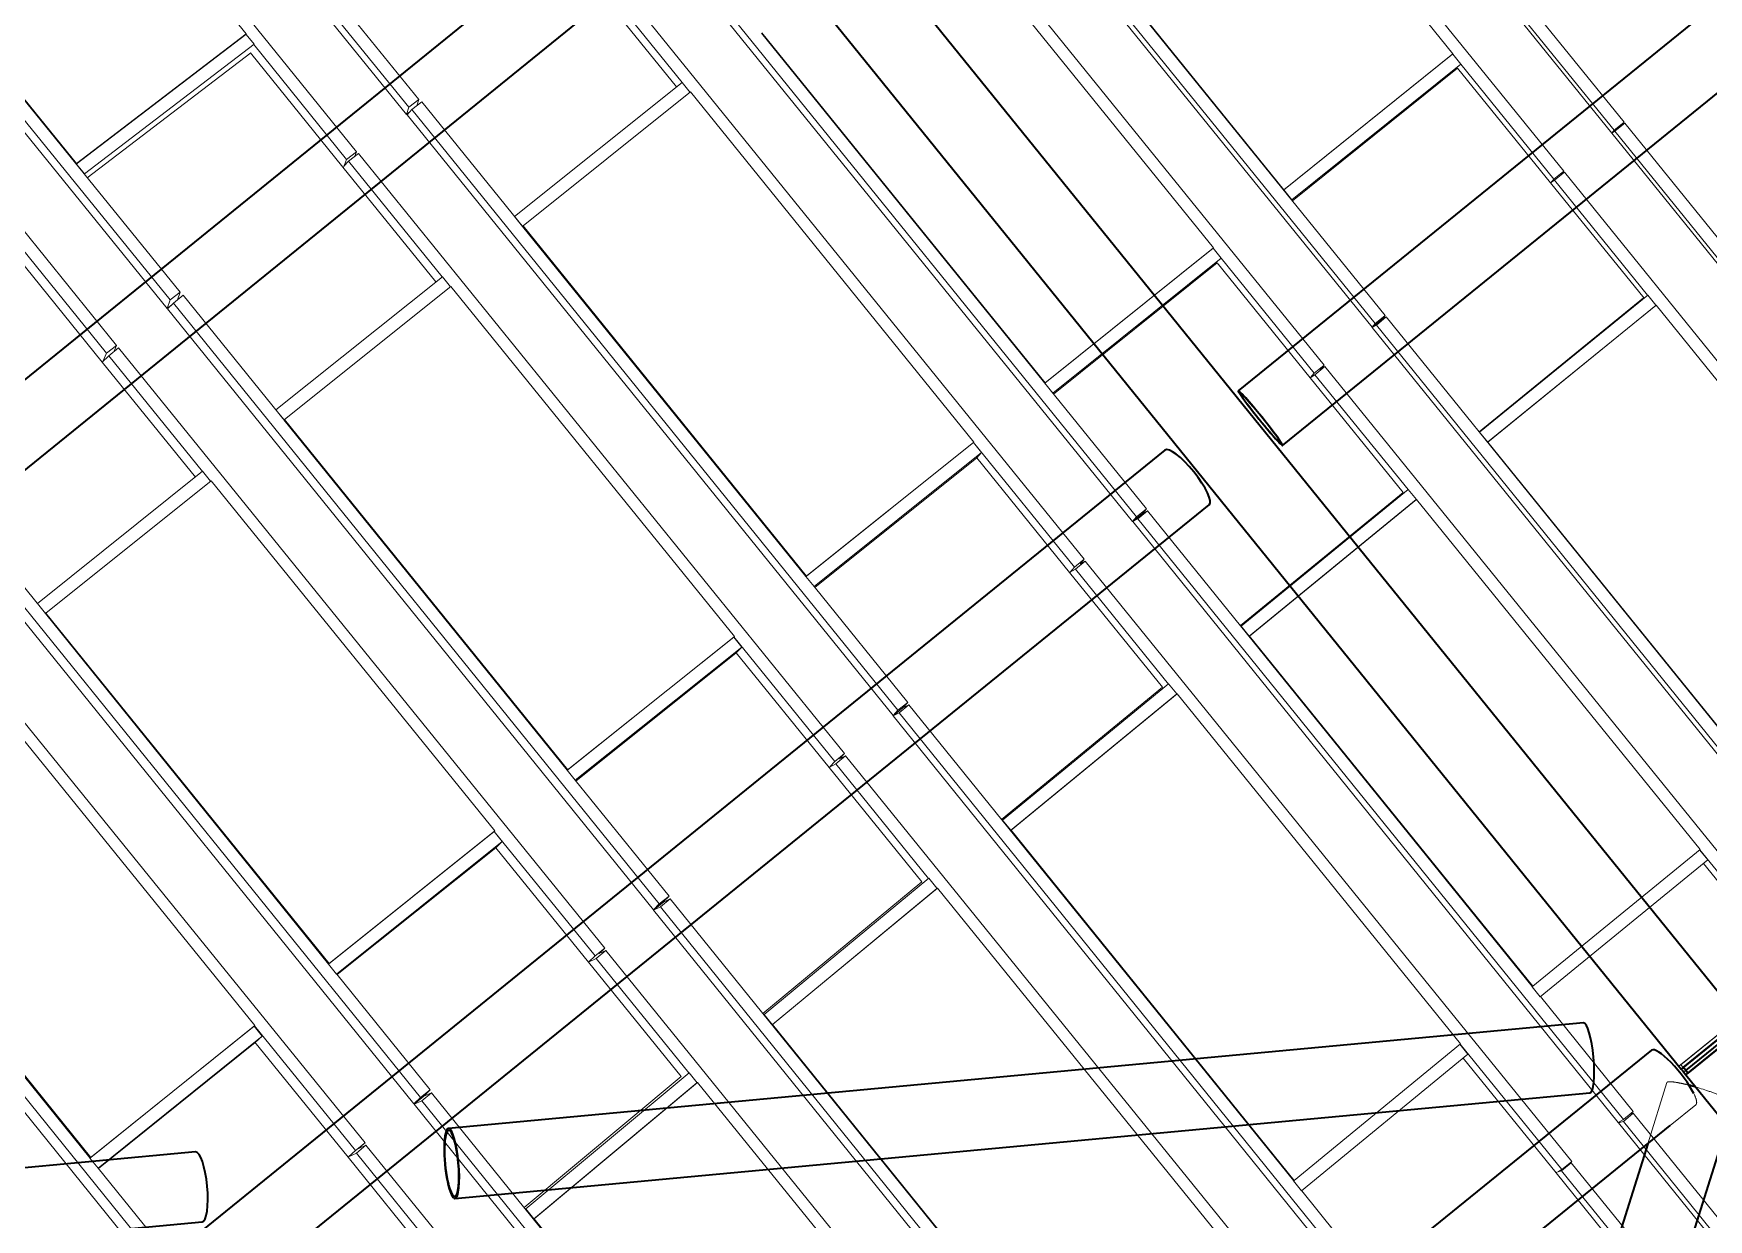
# Model space of a CAD drawing. Header units: millimetres. Extents: x 834681283 to 835686922, y 817551134 to 819407044.
# Drawn here: x 835610039 to 835616546, y 818181929 to 818186533 of the extents above; entities that cross this region are included whole.
import ezdxf
from ezdxf.xclip import XClip

# ---------------------------------------------------------------- set-up
doc = ezdxf.new("R2010")
doc.units = ezdxf.units.MM
doc.header["$LTSCALE"] = 1200
doc.header["$MEASUREMENT"] = 0
doc.header["$XCLIPFRAME"] = 0
for name, pattern in [('P01-MAGP-EVA-GREENERY$0$HIDDEN', [0.375, 0.25, -0.125]), ('P01-MAGP-P-RF$0$P01-MBDR-P-B1$0$FDA(cad v 2007)$0$HIDDENX2', [0.75, 0.5, -0.25]), ('P01-MAGP-P-RF$0$P01_MS_01_N1-FloorPlan-PART2OFUPPERROOFSETTINGOUT$0$BH DASHED2', [3, 2, -1]), ('P01-MAGP-P-RF$0$PHANTOM', [2.5, 1.25, -0.25, 0.25, -0.25, 0.25, -0.25])]:
    doc.linetypes.add(name, pattern=pattern)
doc.layers.get('Defpoints').update_dxf_attribs({"color": 15})
for name, color, linetype, lineweight in [('P01-MAGP-EVA-GREENERY$0$DR-FLD', 8, 'Continuous', 25), ('P01-MAGP-P-RF$0$AR-HATCH_AR_', 253, 'Continuous', 13), ('P01-MAGP-P-RF$0$AR-PLANT_AR_BS_MI_', 4, 'Continuous', 25), ('P01-MAGP-P-RF$0$AR-ROOF_AR_BS_MI_', 3, 'Continuous', 18), ('P01-MAGP-P-RF$0$MMH053__', 253, 'P01-MAGP-P-RF$0$PHANTOM', 40), ('P01-MAGP-P-RF$0$P01_MS_01_N1-FloorPlan-PART2OFUPPERROOFSETTINGOUT$0$S-BEAM', 253, 'Continuous', 35), ('P01-MAGP-P-RF$0$P01_MS_01_N1-FloorPlan-PART2OFUPPERROOFSETTINGOUT$0$S-BEAM-HIDN', 253, 'P01-MAGP-P-RF$0$P01_MS_01_N1-FloorPlan-PART2OFUPPERROOFSETTINGOUT$0$BH DASHED2', 18), ('P01-MAGP-P-RF$0$ROOF MESH HALF TONE$0$A-GLAZ', 253, 'Continuous', 9)]:
    doc.layers.add(name, color=color, linetype=linetype, lineweight=lineweight)
doc.layers.add('P01-MAGP-EVA-GREENERY$0$SURFACE CHANNEL', color=8, linetype='Continuous')
pattern_1 = [(3.998948738, (0, 0), (27.2443254035, 65.5595853656), [0, -63.5])]

# ---------------------------------------------------------------- blocks, each defined once
blk = doc.blocks.new('12027_SITE')
at = {"layer": 'Defpoints'}
blk.add_lwpolyline([(835304.58267, 818174.66028), (835238.73467, 818170.05694, 0.4142136), (835224.88222, 818154.12209), (835228.06927, 818108.53336, 0.4142136), (835244.00411, 818094.6809), (835289.06814, 818097.83127, 0.3152987), (835307.72761, 818112.94085), (835319.97543, 818155.65111, 0.5205672), (835304.58267, 818174.66028)], format="xyb", close=True, dxfattribs=at)
blk = doc.blocks.new('P01-MAGP-P-RF$0$P01_MS_01_N1-FloorPlan-PART2OFUPPERROOFSETTINGOUT$0$Circular Hollow Sections - CHS273x8_PSB100-8479220-PART 2 OF  UPPER ROOF SETTING OUT')
at = {"layer": 'P01-MAGP-P-RF$0$P01_MS_01_N1-FloorPlan-PART2OFUPPERROOFSETTINGOUT$0$S-BEAM'}
for p, q in [((82357.2, 64944.6), (77943.6, 64843.7)), ((77949.8, 64570.8), (82363.5, 64671.7))]:
    blk.add_line(p, q, dxfattribs=at)
for centre, major_axis, start_param, end_param in [((82360.4, 64808.1), (-3.1, 136.5), 3.141593, 6.283185), ((77946.7, 64707.2), (-3.1, 136.5), 0, 3.141593), ((77946.7, 64707.2), (-2.9, 128.5), 0, 3.141593), ((77946.7, 64707.2), (-3.1, 136.5), 3.141593, 6.283185), ((77946.7, 64707.2), (-2.9, 128.5), 3.141593, 6.283185)]:
    blk.add_ellipse(centre, major_axis=major_axis, ratio=0.242817, start_param=start_param, end_param=end_param, dxfattribs=at)
blk = doc.blocks.new('P01-MAGP-P-RF$0$P01_MS_01_N1-FloorPlan-PART2OFUPPERROOFSETTINGOUT$0$Circular Hollow Sections - CHS273x10_PSB97-8454419-PART 2 OF  UPPER ROOF SETTING OUT')
at = {"layer": 'P01-MAGP-P-RF$0$P01_MS_01_N1-FloorPlan-PART2OFUPPERROOFSETTINGOUT$0$S-BEAM'}
for p, q in [((86304.2, 67399.9), (79258, 62466.1)), ((79414.6, 62242.5), (86460.8, 67176.2))]:
    blk.add_line(p, q, dxfattribs=at)
blk.add_ellipse((86382.5, 67288.1), major_axis=(-78.3, 111.8), ratio=0.248356, start_param=3.141593, end_param=6.283185, dxfattribs=at)
blk = doc.blocks.new('P01-MAGP-P-RF$0$P01_MS_01_N1-FloorPlan-PART2OFUPPERROOFSETTINGOUT$0$Circular Hollow Sections - CHS273x8_PSB100-8479246-PART 2 OF  UPPER ROOF SETTING OUT')
at = {"layer": 'P01-MAGP-P-RF$0$P01_MS_01_N1-FloorPlan-PART2OFUPPERROOFSETTINGOUT$0$S-BEAM'}
for p, q in [((87770.6, 65068.4), (83344, 64967.2)), ((83350.3, 64694.2), (87776.9, 64795.5))]:
    blk.add_line(p, q, dxfattribs=at)
for centre, major_axis, start_param, end_param in [((87773.8, 64931.9), (-3.1, 136.5), 3.141593, 6.283185), ((83347.1, 64830.7), (-3.1, 136.5), 0, 3.141593), ((83347.1, 64830.7), (-2.9, 128.5), 0, 3.141593), ((83347.1, 64830.7), (-3.1, 136.5), 3.141593, 6.283185), ((83347.1, 64830.7), (-2.9, 128.5), 3.141593, 6.283185)]:
    blk.add_ellipse(centre, major_axis=major_axis, ratio=0.197786, start_param=start_param, end_param=end_param, dxfattribs=at)
blk = doc.blocks.new('P01-MAGP-P-RF$0$P01_MS_01_N1-FloorPlan-PART2OFUPPERROOFSETTINGOUT$0$Circular Hollow Sections - CHS273x16_PSB98-8454246-PART 2 OF  UPPER ROOF SETTING OUT')
at = {"layer": 'P01-MAGP-P-RF$0$P01_MS_01_N1-FloorPlan-PART2OFUPPERROOFSETTINGOUT$0$S-BEAM'}
for p, q in [((84466.8, 69775.6), (77590.3, 64960.7)), ((77746.9, 64737), (84694.9, 69602.1))]:
    blk.add_line(p, q, dxfattribs=at)
blk = doc.blocks.new('P01-MAGP-P-RF$0$P01_MS_01_N1-FloorPlan-PART2OFUPPERROOFSETTINGOUT$0$Circular Hollow Sections - CHS273x10_PSB97-8454416-PART 2 OF  UPPER ROOF SETTING OUT')
at = {"layer": 'P01-MAGP-P-RF$0$P01_MS_01_N1-FloorPlan-PART2OFUPPERROOFSETTINGOUT$0$S-BEAM'}
for p, q in [((88027.7, 64944.4), (81016.7, 60035.2)), ((81173.3, 59811.6), (88079.4, 64647.3))]:
    blk.add_line(p, q, dxfattribs=at)
blk.add_ellipse((88106, 64832.6), major_axis=(-78.3, 111.8), ratio=0.221574, start_param=3.912535, end_param=6.283185, dxfattribs=at)
at = {"layer": 'P01-MAGP-P-RF$0$P01_MS_01_N1-FloorPlan-PART2OFUPPERROOFSETTINGOUT$0$S-BEAM-HIDN'}
blk.add_line((88079.4, 64647.3), (88184.3, 64720.7), dxfattribs=at)
blk.add_ellipse((88106, 64832.6), major_axis=(-78.3, 111.8), ratio=0.221574, start_param=3.141593, end_param=3.91217, dxfattribs=at)
blk = doc.blocks.new('P01-MAGP-P-RF$0$P01_MS_01_N1-FloorPlan-PART2OFUPPERROOFSETTINGOUT$0$Circular Hollow Sections - CHS273x8_PSB100-8479182-PART 2 OF  UPPER ROOF SETTING OUT')
at = {"layer": 'P01-MAGP-P-RF$0$P01_MS_01_N1-FloorPlan-PART2OFUPPERROOFSETTINGOUT$0$S-BEAM'}
for p, q in [((86601.7, 60303.8), (88299.4, 64630.9)), ((87987.3, 64582.8), (86347.6, 60403.5))]:
    blk.add_line(p, q, dxfattribs=at)
for centre, major_axis, start_param, end_param in [((88205.4, 64764.9), (-127.1, 49.9), 4.896847, 5.104477), ((86474.6, 60353.6), (-127.1, 49.9), 0, 3.141593), ((86474.6, 60353.6), (-127.1, 49.9), 3.141593, 6.283185), ((86474.6, 60353.6), (-119.6, 46.9), 0, 3.141593), ((86474.6, 60353.6), (-119.6, 46.9), 3.141593, 6.283185)]:
    blk.add_ellipse(centre, major_axis=major_axis, ratio=0.124708, start_param=start_param, end_param=end_param, dxfattribs=at)
at = {"layer": 'P01-MAGP-P-RF$0$P01_MS_01_N1-FloorPlan-PART2OFUPPERROOFSETTINGOUT$0$S-BEAM-HIDN'}
for p, q in [((88078.4, 64814.8), (87987.4, 64582.9)), ((88299.5, 64630.9), (88332.5, 64715.1))]:
    blk.add_line(p, q, dxfattribs=at)
for start_param, end_param in [(5.104842, 6.283185), (3.141593, 4.896482)]:
    blk.add_ellipse((88205.4, 64764.9), major_axis=(-127.1, 49.9), ratio=0.124708, start_param=start_param, end_param=end_param, dxfattribs=at)
blk = doc.blocks.new('P01-MAGP-P-RF$0$ROOF MESH HALF TONE')
at = {"layer": 'P01-MAGP-P-RF$0$ROOF MESH HALF TONE$0$A-GLAZ', "lineweight": 5}
for p, q in [((83466.7, 68932.4), (81746.1, 71383.2)), ((81735.2, 71356.4), (83455.8, 68905.6)), ((83252.4, 68773.9), (81531.6, 71237.5)), ((86400.9, 70963.1), (88122, 68506.5)), ((88131.1, 68517.1), (86410, 70973.7)), ((83507.6, 68959.9), (82144.8, 70901.1)), ((87924.8, 68372.1), (86204.5, 70830.3)), ((80754.8, 70670.8), (82475.5, 68219.3)), ((82489.6, 68250.9), (80768.8, 70702.4)), ((81861, 70685), (82855.9, 69260.6)), ((82269.4, 68088.6), (80548.7, 70549.9)), ((88171.9, 68545.5), (86809.5, 70490.2)), ((85419.5, 70276.1), (87140.6, 67819.4)), ((87153.4, 67833.6), (85432.3, 70290.3)), ((86524.3, 70289.6), (87527.4, 68856.4)), ((82530.4, 68277.8), (81166.2, 70221.3)), ((82163.7, 68804.7), (81166.8, 70224.9)), ((86943.5, 67685.8), (85223, 70143.6)), ((87194.1, 67861.8), (85831.2, 69807.2)), ((86835.7, 68376.2), (85832.1, 69808.8)), ((84438.6, 69589.5), (86159.5, 67132.4)), ((86176.1, 67149.6), (84455.1, 69606.7)), ((85543.9, 69602.8), (86546.9, 68169.9)), ((85962, 66998.9), (84241, 69456)), ((84509.6, 68938.8), (84180.6, 69408.5)), ((84532.4, 68954.5), (84200.7, 69428.2)), ((82162.4, 68802), (82854.7, 69258)), ((82855.9, 69260.6), (82163.7, 68804.7)), ((82855.9, 69260.6), (82854.7, 69258)), ((82854.7, 69258), (82856, 69258.8)), ((82884.5, 69218.2), (82856, 69258.8)), ((82192.1, 68762.2), (82884.5, 69218.2)), ((82868.7, 69186.4), (82201.2, 68746.8)), ((83195.4, 68718.5), (82868.6, 69186.3)), ((83211.6, 68747), (82883.1, 69217.3)), ((86216.6, 67177.6), (84853.3, 69124.2)), ((85858, 67693.2), (84854.6, 69125.8)), ((83455.8, 68905.6), (83466.7, 68932.4)), ((83471.5, 68916.2), (83455.8, 68905.6)), ((83478.1, 68922.6), (83458, 68903.1)), ((83466.7, 68932.4), (83507.6, 68959.9)), ((83518.5, 68950.5), (83478.1, 68922.6)), ((85198.7, 66464.9), (83478.1, 68922.6)), ((83507.6, 68959.9), (83498, 68936.3)), ((84878.6, 67007.6), (83518.5, 68950.5)), ((83847, 68481.4), (84532.6, 68954.6)), ((83877.3, 68442), (84562.8, 68915.3)), ((84561, 68914), (84532.6, 68954.6)), ((84562.8, 68915.3), (85566.2, 67482.7)), ((83458, 68903.1), (85178.5, 66445.3)), ((86834.6, 68375), (87526.2, 68855.2)), ((87527.4, 68856.4), (86835.7, 68376.2)), ((87527.4, 68856.4), (87526.2, 68855.2)), ((87526.3, 68855.2), (87526.7, 68855.5)), ((87555.4, 68814.6), (87526.7, 68855.5)), ((82163.7, 68804.7), (82162.4, 68802)), ((82163.6, 68802.8), (82192.1, 68762.2)), ((86863.7, 68334.4), (87555.4, 68814.6)), ((87541.9, 68800.3), (86865.6, 68330.7)), ((87871, 68330.1), (87541.9, 68800.3)), ((87884.1, 68343.8), (87554.9, 68814.2)), ((83524.6, 68248.5), (83195.2, 68718.4)), ((83196.7, 68716.6), (83211.6, 68747)), ((83218.7, 68740), (83199.6, 68722.4)), ((83211.6, 68747), (83252.4, 68773.9)), ((83258.8, 68767.7), (83218.7, 68740)), ((83550.6, 68266.4), (83218.7, 68740)), ((83252.4, 68773.9), (83244.5, 68757.9)), ((84980.3, 66311.3), (83258.8, 68767.7)), ((82228.7, 68062.2), (81901.6, 68530.1)), ((88162.8, 68534.9), (88122, 68506.5)), ((88122.2, 68506.1), (88163, 68534.7)), ((88131.1, 68517.1), (88171.9, 68545.5)), ((88175.1, 68541.3), (88134.4, 68512.7)), ((88171.9, 68545.5), (88162.8, 68534.9)), ((88163, 68534.7), (88175.1, 68541.3)), ((89536.6, 66596), (88175.1, 68541.3)), ((82209.9, 68028.5), (81883.8, 68494.9)), ((83847, 68481.4), (83875.7, 68440.5)), ((88122, 68506.5), (88131.1, 68517.1)), ((88134.4, 68512.7), (88122.2, 68506.1)), ((88122.2, 68506.1), (89842.3, 66048.4)), ((89854.5, 66055), (88134.4, 68512.7)), ((83877.3, 68442), (83875.6, 68440.4)), ((83875.6, 68440.4), (84878.7, 67007.5)), ((84880.4, 67009.1), (83877.3, 68442)), ((86835.7, 68376.2), (86834.6, 68375)), ((86835.1, 68375.3), (86863.7, 68334.4)), ((87886.7, 68339.3), (87870.8, 68330.4)), ((88201.7, 67858.1), (87870.8, 68330.4)), ((87871.9, 68331), (87884.1, 68343.8)), ((87884.1, 68343.8), (87924.8, 68372.1)), ((87927.2, 68367.8), (87886.7, 68339.3)), ((88216.5, 67868.6), (87886.7, 68339.3)), ((87911.3, 68358.9), (87927.2, 68367.8)), ((87924.8, 68372.1), (87911.7, 68358.3)), ((89649.1, 65910.7), (87927.2, 68367.8)), ((82489.6, 68250.9), (82530.4, 68277.8)), ((82541.5, 68265.7), (82501.4, 68238)), ((82530.4, 68277.8), (82517.6, 68249.2)), ((83900.9, 66322.6), (82541.5, 68265.7)), ((82870.1, 67796.9), (83551, 68266.7)), ((83579.5, 68226.1), (83551, 68266.7)), ((82475.5, 68219.3), (82489.6, 68250.9)), ((82494.4, 68231.8), (82475.5, 68219.3)), ((82501.4, 68238), (82477.6, 68216.8)), ((82477.6, 68216.8), (84197.6, 65758.4)), ((84221.4, 65779.6), (82501.4, 68238)), ((82900.3, 67757.5), (83581.3, 68227.4)), ((83581.3, 68227.4), (84585.2, 66794.9)), ((85856.5, 67691.7), (86545.5, 68168.4)), ((85856.7, 67691.8), (86545.7, 68168.5)), ((86546.9, 68169.9), (85858, 67693.2)), ((85885.4, 67650.9), (86574.4, 68127.6)), ((86546.9, 68169.9), (86545.5, 68168.4)), ((86574.4, 68127.6), (86545.7, 68168.5)), ((86903, 67657.8), (86574.2, 68127.5)), ((82212.4, 68030.6), (82228.7, 68062.2)), ((82228.7, 68062.2), (82269.4, 68088.6)), ((82276.4, 68078.9), (82236.6, 68051.3)), ((82269.4, 68088.6), (82257.6, 68065.9)), ((83998.6, 65622.9), (82276.4, 68078.9)), ((86557.6, 68110.4), (85887.9, 67647)), ((86886.3, 67640.7), (86557.6, 68110.4)), ((82236.6, 68051.3), (82209.7, 68028.3)), ((82539.4, 67558.2), (82209.7, 68028.3)), ((82568.4, 67578.2), (82236.6, 68051.3)), ((87528.5, 67384.5), (88217.3, 67869.1)), ((88245.9, 67828.1), (88217.3, 67869.1)), ((87181.3, 67847.7), (87140.6, 67819.4)), ((87140.6, 67819.4), (87153.4, 67833.6)), ((87141, 67818.8), (87181.5, 67847.4)), ((87157.4, 67827), (87141, 67818.8)), ((87141, 67818.8), (88860.6, 65361)), ((87153.4, 67833.6), (87194.1, 67861.8)), ((87197.9, 67855.6), (87157.4, 67827)), ((88876.9, 65369.2), (87157.4, 67827)), ((87194.1, 67861.8), (87181.3, 67847.7)), ((87181.5, 67847.4), (87197.9, 67855.6)), ((88559.1, 65910), (87197.9, 67855.6)), ((88200.4, 67860), (87526.5, 67385.9)), ((88245.2, 67827.6), (87556.5, 67343.1)), ((87557.9, 67343.8), (88246.6, 67828.4)), ((88245.3, 67827.7), (88245.9, 67828.1)), ((88245.6, 67827.8), (88246.6, 67828.4)), ((88246.6, 67828.4), (89250.8, 66395.4)), ((82870.1, 67796.9), (82898.7, 67756)), ((82900.3, 67757.5), (82898.3, 67755.7)), ((82898.3, 67755.7), (83901.1, 66322.3)), ((83903.1, 66324.1), (82900.3, 67757.5)), ((85858, 67693.2), (85856.5, 67691.7)), ((85856.7, 67691.8), (85885.4, 67650.9)), ((86903, 67657.8), (86943.5, 67685.8)), ((86946.3, 67679.8), (86906, 67651.3)), ((86926.4, 67669.6), (86946.3, 67679.8)), ((86943.5, 67685.8), (86926.8, 67668.8)), ((88668.7, 65222.7), (86946.3, 67679.8)), ((86906, 67651.3), (86886.1, 67641.1)), ((87215.5, 67171.2), (86886.3, 67640.7)), ((86887.2, 67641.7), (86903, 67657.8)), ((87235.6, 67181), (86906, 67651.3)), ((83244.2, 65093.9), (81524.9, 67552.9)), ((82923.7, 65636.8), (81564.7, 67580.5)), ((81893.4, 67111.6), (82569, 67578.7)), ((82597.6, 67537.9), (82569, 67578.7)), ((81497.5, 67530.5), (83216.8, 65071.5)), ((81923.8, 67072.2), (82599.4, 67539.2)), ((82599.4, 67539.2), (83603.8, 66106.9)), ((84878.5, 67007.4), (85564.3, 67480.9)), ((84878.7, 67007.5), (85564.5, 67481)), ((85566.2, 67482.7), (84880.4, 67009.1)), ((85921.6, 66971), (85564.2, 67481.3)), ((85593, 67440), (85564.3, 67480.9)), ((85566.2, 67482.7), (85564.5, 67481)), ((84907.2, 66966.4), (85593, 67440)), ((85573, 67420.5), (84910, 66962.7)), ((85573, 67420.5), (85593, 67440)), ((85901.6, 66951.4), (85573, 67420.5)), ((83016.7, 64934), (81293.9, 67389.7)), ((87528.5, 67384.5), (87557.2, 67343.5)), ((87557.9, 67343.8), (87556.5, 67343.1)), ((88560.9, 65910.1), (87557.9, 67343.8)), ((86200, 67160.4), (86159.5, 67132.4)), ((86159.9, 67131.6), (86200.3, 67160.1)), ((86176.1, 67149.6), (86216.6, 67177.6)), ((86220.7, 67169.5), (86180.4, 67141)), ((86216.6, 67177.6), (86200, 67160.4)), ((86200.3, 67160.1), (86220.7, 67169.5)), ((87581.8, 65223.5), (86220.7, 67169.5)), ((87215.5, 67171.2), (86548.9, 66700.2)), ((86551.8, 66697.8), (87236.4, 67181.6)), ((87265.1, 67140.6), (87236.4, 67181.6)), ((81893.4, 67111.6), (81922, 67070.7)), ((86159.5, 67132.4), (86176.1, 67149.6)), ((86180.4, 67141), (86159.9, 67131.6)), ((86159.9, 67131.6), (87879, 64673.7)), ((87899.4, 64683.2), (86180.4, 67141)), ((87264.3, 67140.1), (86579.7, 66656.3)), ((86581.4, 66657.1), (87266, 67140.9)), ((87264.4, 67140.1), (87265.1, 67140.6)), ((87264.6, 67140.2), (87266, 67140.9)), ((87266, 67140.9), (88270.3, 65708.3)), ((81923.8, 67072.2), (81921.4, 67070.2)), ((81921.4, 67070.2), (82924, 65636.3)), ((82926.3, 65638.2), (81923.8, 67072.2)), ((84878.5, 67007.4), (84907.2, 66966.4)), ((84880.4, 67009.1), (84878.7, 67007.5)), ((85239, 66492.7), (84907.3, 66966.5)), ((85924.9, 66962.9), (85901.3, 66951.7)), ((85902.4, 66952.3), (85921.6, 66971)), ((85921.6, 66971), (85962, 66998.9)), ((85965, 66991.3), (85924.9, 66962.9)), ((86254.2, 66493.1), (85924.9, 66962.9)), ((85944.1, 66981.5), (85965, 66991.3)), ((85962, 66998.9), (85944.3, 66981.6)), ((87687.9, 64534.2), (85965, 66991.3)), ((81946.7, 64950.2), (80587.7, 66894.7)), ((86230.4, 66482.4), (85901.6, 66951.4)), ((80517.4, 66844.1), (82236.2, 64384.8)), ((82267, 64408.1), (80548.2, 66867.3)), ((81617.2, 66851), (82622.1, 65418.6)), ((83900.7, 66322), (84582.7, 66792.8)), ((84585.2, 66794.9), (83903.1, 66324.1)), ((84611.4, 66751.9), (84582.7, 66792.8)), ((84582.8, 66792.8), (84583.1, 66793.1)), ((84940.2, 66283.6), (84582.9, 66793.4)), ((84585.2, 66794.9), (84583.1, 66793.1)), ((83929.4, 66281.1), (84611.4, 66751.9)), ((84588.2, 66730.8), (83932.2, 66277.9)), ((84588.2, 66730.8), (84611.4, 66751.9)), ((84916.7, 66262), (84588.2, 66730.8)), ((86551.8, 66697.8), (86580.4, 66656.8)), ((86581.4, 66657.1), (86579.7, 66656.3)), ((87584, 65223.7), (86581.4, 66657.1)), ((85218.8, 66473.2), (85178.5, 66445.3)), ((85178.5, 66445.3), (85198.7, 66464.9)), ((85179, 66444.4), (85219.1, 66472.9)), ((85203.1, 66454.7), (85179, 66444.4)), ((85179, 66444.4), (86897.6, 63986.6)), ((85198.7, 66464.9), (85239, 66492.7)), ((85243.2, 66483.2), (85203.1, 66454.7)), ((86921.7, 63996.9), (85203.1, 66454.7)), ((85239, 66492.7), (85218.8, 66473.2)), ((85219.1, 66472.9), (85243.2, 66483.2)), ((86604.4, 64536.5), (85243.2, 66483.2)), ((86230.4, 66482.5), (85571.2, 66014)), ((85574.9, 66010.4), (86255.1, 66493.8)), ((86282.9, 66452.2), (85602.8, 65968.9)), ((85604.8, 65969.8), (86285, 66453.2)), ((86283.8, 66452.8), (86255.1, 66493.8)), ((86282.9, 66452.2), (86285, 66453.2)), ((86283, 66452.3), (86283.8, 66452.8)), ((86285, 66453.2), (87289.2, 65021)), ((80944.7, 66383.9), (81947.1, 64949.6)), ((81949.8, 64951.6), (80947.3, 66386)), ((83900.7, 66322), (83929.4, 66281.1)), ((83903.1, 66324.1), (83901.1, 66322.3)), ((84940.2, 66283.6), (84980.3, 66311.3)), ((84980.3, 66311.3), (84959.9, 66292.5)), ((84261.5, 65807.2), (83929.8, 66281.3)), ((84943.5, 66274.2), (84916.5, 66262.4)), ((85245.2, 65793.7), (84916.8, 66262)), ((84919.5, 66264.5), (84940.2, 66283.6)), ((84983.3, 66302.6), (84943.5, 66274.2)), ((85272.5, 65805.1), (84943.5, 66274.2)), ((84959.6, 66292.3), (84983.3, 66302.6)), ((86706.7, 63845.4), (84983.3, 66302.6)), ((82923.4, 65635.8), (83600.9, 66104.5)), ((83603.8, 66106.9), (82926.3, 65638.2)), ((82952, 65594.9), (83629.6, 66063.5)), ((83600.9, 66104.5), (83601.5, 66104.9)), ((83629.6, 66063.5), (83600.9, 66104.5)), ((83958.8, 65595.4), (83601.3, 66105.1)), ((83603.8, 66106.9), (83601.5, 66104.9)), ((83603, 66041.2), (83629.6, 66063.5)), ((83603, 66041.2), (82954.5, 65592.7)), ((83931.9, 65572.4), (83603.1, 66041.3)), ((85574.9, 66010.4), (85603.6, 65969.5)), ((85604.8, 65969.8), (85602.8, 65968.9)), ((86606.9, 64536.8), (85604.8, 65969.8)), ((84237.7, 65786), (84197.6, 65758.4)), ((84198.1, 65757.2), (84237.9, 65785.7)), ((84221.4, 65779.6), (84261.5, 65807.2)), ((84265.6, 65796.6), (84225.8, 65768.2)), ((84261.5, 65807.2), (84237.7, 65786)), ((84237.9, 65785.7), (84265.6, 65796.6)), ((85626.9, 63849.3), (84265.6, 65796.6)), ((85245.2, 65793.7), (84593.5, 65327.5)), ((84598.2, 65322.6), (85273.4, 65805.8)), ((85302.1, 65764.8), (85273.4, 65805.8)), ((84197.6, 65758.4), (84221.4, 65779.6)), ((84225.8, 65768.2), (84198.1, 65757.2)), ((84198.1, 65757.2), (85916.2, 63299.5)), ((85943.9, 63310.4), (84225.8, 65768.2)), ((85301.2, 65764.2), (84626, 65281.1)), ((84628.3, 65282.1), (85303.6, 65765.2)), ((85301.2, 65764.2), (85303.6, 65765.2)), ((85301.3, 65764.2), (85302.1, 65764.8)), ((85303.6, 65765.2), (86307.5, 64333.8)), ((88270.3, 65708.3), (87584, 65223.7)), ((87610.1, 65181.3), (88296.5, 65666)), ((88296.5, 65666), (88268, 65706.6)), ((88628.4, 65194.2), (88268.8, 65707.2)), ((82923.4, 65635.8), (82952, 65594.9)), ((82926.3, 65638.2), (82924, 65636.3)), ((83284, 65121.4), (82952.7, 65595.3)), ((83933.3, 65573.6), (83958.8, 65595.4)), ((83958.8, 65595.4), (83998.6, 65622.9)), ((84001.5, 65613.8), (83962, 65585.3)), ((83975.3, 65603.1), (84001.5, 65613.8)), ((83998.6, 65622.9), (83975.7, 65603.4)), ((85725.3, 63156.5), (84001.5, 65613.8)), ((88608.5, 65184), (88279.2, 65653.7)), ((83962, 65585.3), (83931.5, 65572.9)), ((84259.8, 65105), (83931.9, 65572.4)), ((84290.6, 65117), (83962, 65585.3)), ((81946.4, 64949.1), (82618.7, 65416.1)), ((82622.1, 65418.6), (81949.8, 64951.6)), ((82647.4, 65375.1), (82618.7, 65416.1)), ((82618.8, 65416.1), (82619.4, 65416.6)), ((82621.3, 65418), (82619.4, 65416.6)), ((82977.2, 64906.6), (82619.4, 65416.7)), ((81975.1, 64908.1), (82647.4, 65375.1)), ((82617.6, 65352), (81976.9, 64907)), ((82946.9, 64882.6), (82616.5, 65353.6)), ((82617.6, 65352), (82646.7, 65374.6)), ((84598.2, 65322.6), (84626.8, 65281.7)), ((84628.3, 65282.1), (84626, 65281.1)), ((85629.7, 63849.6), (84628.3, 65282.1)), ((87581.4, 65222.3), (87610.1, 65181.3)), ((87581.8, 65223.4), (87582.2, 65222.8)), ((87584, 65223.7), (87582.2, 65222.8)), ((87939.8, 64711.7), (87610.9, 65181.9)), ((83256.6, 65099), (83216.8, 65071.5)), ((83216.8, 65071.5), (83244.2, 65093.9)), ((83217.4, 65070.1), (83256.9, 65098.5)), ((83248.5, 65081.6), (83217.4, 65070.1)), ((83217.4, 65070.1), (84935.1, 62612.4)), ((83244.2, 65093.9), (83284, 65121.4)), ((83288, 65110.1), (83248.5, 65081.6)), ((84966.2, 62624), (83248.5, 65081.6)), ((83283.5, 65121.1), (83256.6, 65099)), ((83256.9, 65098.5), (83288, 65110.1)), ((84649.6, 63162), (83288, 65110.1)), ((84259.8, 65105), (83616.1, 64640.7)), ((83621.6, 64634.5), (84291.5, 65117.6)), ((84319.2, 65076.1), (83649.4, 64593)), ((83652.1, 64594), (84321.9, 65077.1)), ((84320.1, 65076.7), (84291.5, 65117.6)), ((84319.2, 65076.1), (84321.9, 65077.1)), ((84319.3, 65076.1), (84320.1, 65076.7)), ((84321.9, 65077.1), (85325.4, 63646.6)), ((87289.2, 65021), (86606.9, 64536.8)), ((87315, 64978.6), (87286.6, 65019.2)), ((87647.8, 64505.8), (87287.6, 65019.5)), ((81946.4, 64949.1), (81975.1, 64908.1)), ((81949.8, 64951.6), (81947.1, 64949.6)), ((86632.6, 64494.3), (87315, 64978.6)), ((87624.2, 64494.6), (87294.9, 64964.3)), ((82306.5, 64435.5), (81975.8, 64908.6)), ((82980.3, 64896.3), (82946.5, 64883.4)), ((83274.2, 64416.3), (82946.9, 64882.7)), ((82949.1, 64884.4), (82977.2, 64906.6)), ((82977.2, 64906.6), (83016.7, 64934)), ((83019.5, 64924.8), (82980.3, 64896.3)), ((83308.4, 64428.8), (82980.3, 64896.3)), ((82991.3, 64914), (83019.5, 64924.8)), ((83016.1, 64933.6), (82991.8, 64914.3)), ((84743.7, 62467.3), (83019.5, 64924.8)), ((87879, 64673.7), (87899.4, 64683.2)), ((87939.4, 64704.8), (87899, 64676)), ((87899.4, 64683.2), (87939.8, 64711.7)), ((87926.6, 64702.4), (87939.4, 64704.8)), ((89299.5, 62759.6), (87939.4, 64704.8)), ((83621.6, 64634.5), (83650.3, 64593.6)), ((87879.6, 64672.4), (87886.1, 64677)), ((87899, 64676), (87879.6, 64672.4)), ((87879.6, 64672.4), (89597.6, 62215.5)), ((89617, 62219.1), (87899, 64676)), ((83652.1, 64594), (83649.4, 64593)), ((84652.7, 63162.3), (83652.1, 64594)), ((86604, 64535.3), (86632.6, 64494.3)), ((86604.4, 64536.5), (86604.8, 64535.9)), ((86606.9, 64536.8), (86604.8, 64535.9)), ((86961.8, 64025.3), (86633.5, 64494.9)), ((87645.7, 64501.2), (87623.2, 64496.1)), ((87952.7, 64026.4), (87624.3, 64494.6)), ((87634.3, 64499.4), (87647.8, 64505.8)), ((87685.9, 64530), (87645.7, 64501.2)), ((87975.6, 64030.9), (87645.7, 64501.2)), ((87647.8, 64505.8), (87687.9, 64534.2)), ((87680.1, 64528.7), (87685.9, 64530)), ((89410.1, 62071.7), (87685.9, 64530))]:
    blk.add_line(p, q, dxfattribs=at)
blk = doc.blocks.new('P01-MAGP-P-RF')
at = {"layer": 'P01-MAGP-P-RF$0$AR-HATCH_AR_'}
h = blk.add_hatch(dxfattribs=at)
h.set_pattern_fill('DOTS', color=256, scale=40, style=0)
h.set_pattern_definition(pattern_1)
edge = h.paths.add_edge_path()
edge.add_line((835304671.9, 818173383.4), (835304682.4, 818173233.8))
edge.add_arc((835305623.9, 818159766.6), 13500, -16.00105, 93.99897, ccw=False)
edge.add_line((835318600.8, 818156045.3), (835318745, 818156003.9))
edge.add_arc((835305623.9, 818159766.6), 13650, 343.99895, 453.99897)
h = blk.add_hatch(dxfattribs=at)
h.set_pattern_fill('DOTS', color=256, scale=40, style=0)
h.set_pattern_definition(pattern_1)
edge = h.paths.add_edge_path()
edge.add_line((835304835.8, 818171039.1), (835304821.9, 818171238.6))
edge.add_arc((835305623.9, 818159766.6), 11500, -16.00105, 93.99897, ccw=False)
edge.add_line((835316678.3, 818156596.6), (835316486.1, 818156651.7))
edge.add_arc((835305623.9, 818159766.6), 11300, 343.99895, 453.99897)
at = {"layer": 'P01-MAGP-P-RF$0$AR-PLANT_AR_BS_MI_', "lineweight": 13}
blk.add_lwpolyline([(835319975.4, 818155651.1, 0.520567), (835304582.7, 818174660.3), (835238734.7, 818170056.9, 0.414214), (835224882.2, 818154122.1), (835228069.3, 818108533.4, 0.414214), (835244004.1, 818094680.9), (835289068.1, 818097831.3, 0.315299), (835307727.6, 818112940.9)], format="xyb", close=True, dxfattribs=at)
at = {"layer": 'P01-MAGP-P-RF$0$AR-PLANT_AR_BS_MI_'}
for radius in [13650, 11300]:
    blk.add_arc((835305623.9, 818159766.6), radius, 343.99895, 93.99897, dxfattribs=at)
at = {"layer": 'P01-MAGP-P-RF$0$AR-ROOF_AR_BS_MI_', "linetype": 'P01-MAGP-P-RF$0$P01-MBDR-P-B1$0$FDA(cad v 2007)$0$HIDDENX2'}
blk.add_lwpolyline([(835319139.1, 818155890.9, 0.520567), (835304643.3, 818173792.4), (835238795.3, 818169189.1, 0.414214), (835225750.1, 818154182.8), (835228937.1, 818108594, 0.414214), (835243943.4, 818095548.8), (835289007.5, 818098699.2, 0.315299), (835306891.3, 818113180.7)], format="xyb", close=True, dxfattribs=at)
at = {"layer": 'P01-MAGP-P-RF$0$AR-ROOF_AR_BS_MI_'}
for points in [[(835318600.8, 818156045.3, 0.520567), (835304682.4, 818173233.8), (835238834.4, 818168630.4, 0.414214), (835226308.7, 818154221.8), (835229495.8, 818108633.1, 0.414214), (835243904.4, 818096107.4), (835288968.4, 818099257.8, 0.315299), (835306353, 818113335)], [(835316678.3, 818156596.6, 0.520567), (835304821.9, 818171238.6), (835238973.9, 818166635.3, 0.414214), (835228303.9, 818154361.3), (835231490.9, 818108772.6, 0.414214), (835243764.9, 818098102.6), (835288828.9, 818101252.9, 0.315299), (835304430.5, 818113886.3)]]:
    blk.add_lwpolyline(points, format="xyb", close=True, dxfattribs=at)
at = {"layer": 'P01-MAGP-P-RF$0$P01_MS_01_N1-FloorPlan-PART2OFUPPERROOFSETTINGOUT$0$S-BEAM'}
for p, q in [((835313434.5, 818168207.2), (835308739.2, 818164405.2)), ((835308911, 818164193), (835313634.4, 818168017.8)), ((835310692.6, 818161960.6), (835306916.3, 818166624.1)), ((835306683.1, 818166435.3), (835310459.4, 818161771.9)), ((835310692.6, 818161960.6), (835310459.4, 818161771.9)), ((835310467.3, 818161778), (835310684.9, 818161954.2)), ((835310694.5, 818161942.4), (835310476.9, 818161766.2)), ((835310477.9, 818161749), (835310711.1, 818161937.8)), ((835310702.9, 818161931.9), (835310485.3, 818161755.7)), ((835310459.4, 818161771.9), (835310464.3, 818161765.8)), ((835310464.3, 818161765.8), (835310477.9, 818161749)), ((835310472.1, 818161772.1), (835310467.3, 818161778)), ((835310485.3, 818161755.7), (835310472.1, 818161772.1)), ((835310477.9, 818161749), (835314254.1, 818157085.7))]:
    blk.add_line(p, q, dxfattribs=at)
for major_axis, start_param, end_param in [((-85.9, 106.1), 0, 2.276734), ((-85.9, 106.1), 3.141593, 6.283185), ((-79.6, 98.3), 0, 3.141593), ((-79.6, 98.3), 3.141593, 6.283185), ((-85.9, 106.1), 2.284795, 3.141593)]:
    blk.add_ellipse((835308825.1, 818164299.1), major_axis=major_axis, ratio=0.050892, start_param=start_param, end_param=end_param, dxfattribs=at)
at = {"layer": 'P01-MAGP-P-RF$0$P01_MS_01_N1-FloorPlan-PART2OFUPPERROOFSETTINGOUT$0$S-BEAM-HIDN'}
for p, q in [((835310684, 818161971.2), (835310450.8, 818161782.4)), ((835310459, 818161788.3), (835310676.6, 818161964.5)), ((835310469.2, 818161759.7), (835310702.4, 818161948.5)), ((835310467.3, 818161778), (835310459, 818161788.3))]:
    blk.add_line(p, q, dxfattribs=at)
at = {"layer": 'P01-MAGP-P-RF$0$MMH053__', "rotation": 3.998948738169357}
blk.add_blockref('P01-MAGP-P-RF$0$ROOF MESH HALF TONE', (835227060.7, 818090920.1), dxfattribs=at)
at = {"layer": 'P01-MAGP-P-RF$0$P01_MS_01_N1-FloorPlan-PART2OFUPPERROOFSETTINGOUT$0$S-BEAM', "linetype": 'P01-MAGP-P-RF$0$P01_MS_01_N1-FloorPlan-PART2OFUPPERROOFSETTINGOUT$0$BH DASHED2', "lineweight": 18, "rotation": 3.998948738169357}
for name in ['P01-MAGP-P-RF$0$P01_MS_01_N1-FloorPlan-PART2OFUPPERROOFSETTINGOUT$0$Circular Hollow Sections - CHS273x16_PSB98-8454246-PART 2 OF  UPPER ROOF SETTING OUT', 'P01-MAGP-P-RF$0$P01_MS_01_N1-FloorPlan-PART2OFUPPERROOFSETTINGOUT$0$Circular Hollow Sections - CHS273x10_PSB97-8454416-PART 2 OF  UPPER ROOF SETTING OUT', 'P01-MAGP-P-RF$0$P01_MS_01_N1-FloorPlan-PART2OFUPPERROOFSETTINGOUT$0$Circular Hollow Sections - CHS273x8_PSB100-8479182-PART 2 OF  UPPER ROOF SETTING OUT']:
    blk.add_blockref(name, (835227060.7, 818090920.1), dxfattribs=at)
at = {"layer": 'P01-MAGP-P-RF$0$P01_MS_01_N1-FloorPlan-PART2OFUPPERROOFSETTINGOUT$0$S-BEAM', "rotation": 3.998948738169357}
for name in ['P01-MAGP-P-RF$0$P01_MS_01_N1-FloorPlan-PART2OFUPPERROOFSETTINGOUT$0$Circular Hollow Sections - CHS273x10_PSB97-8454419-PART 2 OF  UPPER ROOF SETTING OUT', 'P01-MAGP-P-RF$0$P01_MS_01_N1-FloorPlan-PART2OFUPPERROOFSETTINGOUT$0$Circular Hollow Sections - CHS273x8_PSB100-8479246-PART 2 OF  UPPER ROOF SETTING OUT', 'P01-MAGP-P-RF$0$P01_MS_01_N1-FloorPlan-PART2OFUPPERROOFSETTINGOUT$0$Circular Hollow Sections - CHS273x8_PSB100-8479220-PART 2 OF  UPPER ROOF SETTING OUT']:
    blk.add_blockref(name, (835227060.7, 818090920.1), dxfattribs=at)
blk = doc.blocks.new('P01-MAGP-EVA-GREENERY')
at = {"layer": 'P01-MAGP-EVA-GREENERY$0$DR-FLD'}
for radius, start, end in [(14175, 343.99895, 93.99897), (13637.5, 7.53823, 77.77503), (13612.5, 7.53823, 77.77503), (13025, 7.54161, 93.99897)]:
    blk.add_arc((835305590, 818159739.2), radius, start, end, dxfattribs=at)
at = {"layer": 'P01-MAGP-EVA-GREENERY$0$SURFACE CHANNEL', "linetype": 'P01-MAGP-EVA-GREENERY$0$HIDDEN'}
for radius in [13975, 13575]:
    blk.add_arc((835305623.9, 818159766.6), radius, 343.99895, 93.99897, dxfattribs=at)

msp = doc.modelspace()

# ---------------------------------------------------------------- block references
ref = msp.add_blockref('12027_SITE', (305980.4, 20741.3), dxfattribs=dict(xscale=1000, yscale=1000, zscale=1000))
XClip(ref).set_block_clipping_path([(835171.4179906907, 818003.0079180738), (835380.9419443216, 818241.1415228392)])
ref = msp.add_blockref('P01-MAGP-EVA-GREENERY', (305980.4, 20741.3))
XClip(ref).set_block_clipping_path([(835304579.1843739748, 818174710.1626656055), (835305796.1658229828, 818174873.3149367571), (835307662.0338196754, 818174689.8070785999), (835310520.3633885384, 818174065.1796945333), (835313081.8681743145, 818173026.5659970045), (835315581.7919986248, 818171259.1109881401), (835317651.2761323452, 818169000.3924677372), (835319046.8494220972, 818167007.0337247849), (835320133.4085228443, 818164236.8954862356), (835320669.2049217224, 818161588.3395450115), (835320843.1778568029, 818158211.3686239719), (835320023.4914252758, 818155637.3225638866), (835307775.6753731966, 818112927.0695824623), (835307486.5656324625, 818111403.7745717764), (835306472.3023188114, 818108849.5676202774), (835303557.4701333046, 818104111.4948183298), (835299124.0129835606, 818101088.6384549141), (835297415.7114913464, 818099718.8653644323), (835294427.9237889051, 818098869.5449544191), (835299696.7221286297, 818083540.2194343805), (835299696.7221286297, 818003007.9180737734), (835381567.6709537506, 818003007.9180737734), (835381567.6709537506, 818241141.5228391886), (835171417.9906907082, 818241141.5228391886), (835171417.9906907082, 818003007.9180737734), (835299646.7221286297, 818003007.9180737734), (835299646.7221286297, 818083531.8665624857), (835294380.619469285, 818098853.34912467), (835289071.624658823, 818097781.3911836147), (835244007.6001352072, 818094631.0239012241), (835243402.3726704121, 818094599.0591453314), (835242636.0318140984, 818094583.6296563148), (835241827.5000405312, 818094619.5304664373), (835240278.7908782959, 818094803.1013474464), (835238615.9808831215, 818095198.6516088247), (835236837.1062445641, 818095894.4355551004), (835235914.8181660175, 818096333.9795084), (835235308.0351868868, 818096662.1879467964), (835233986.3356232643, 818097536.8864938021), (835232722.9095510244, 818098548.7006295919), (835231238.5995907784, 818100145.3524557352), (835230243.8710234165, 818101523.0034087896), (835229459.3735334873, 818102997.1350084543), (835228749.5628561974, 818104567.9919320345), (835228038.0088664293, 818107442.8705242872), (835228019.3892208338, 818108529.8695997), (835224832.3401603699, 818154118.6039062738), (835224786.1936964989, 818154547.7584284544), (835224773.2807815075, 818155026.8918851614), (835224783.5408297777, 818155896.203827858), (835224816.960060358, 818156261.0471076965), (835224880.3945835829, 818156930.3651428223), (835224980.8038678169, 818157693.5020338297), (835225188.099565506, 818158657.4187650681), (835225368.2602261305, 818159369.9037799835), (835225838.1759520769, 818160711.976451993), (835226139.2108690739, 818161405.4137219191), (835226545.7954304218, 818162235.3437660933), (835227243.4511545897, 818163421.3939791918), (835227831.7674248219, 818164241.3849411011), (835228201.1016024351, 818164708.4587804079), (835228901.1138991117, 818165512.9794739485), (835229693.7146910429, 818166280.4427016973), (835231339.2155919075, 818167719.4297661781), (835233198.9440969229, 818168772.0604982376), (835234724.5905447006, 818169505.6878428459), (835236291.5872612, 818169941.2428172827), (835238731.1858590841, 818170106.8148210049)])
msp.add_blockref('P01-MAGP-P-RF', (305980.4, 20741.3))

doc.saveas('drawing.dxf')
